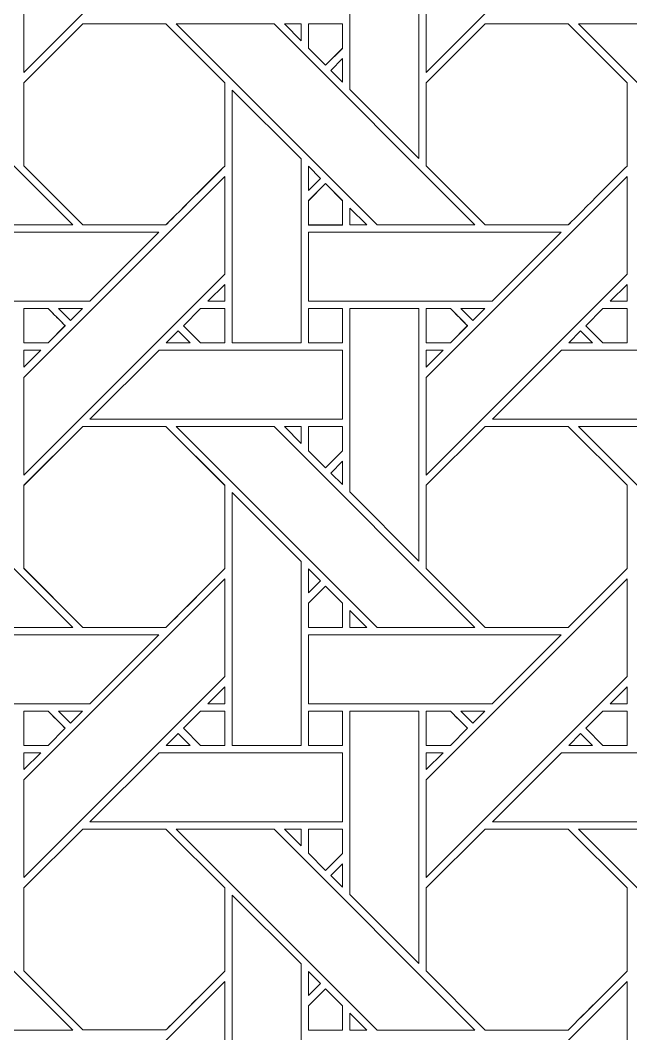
# Model space of a CAD drawing. Header units: inches. Extents: x 2.4 to 22.4, y -0.9 to 19.1.
# Drawn here: x 5.971 to 7.41, y 12.17 to 14.558 of the extents above; entities that cross this region are included whole.
import ezdxf

# ---------------------------------------------------------------- set-up
doc = ezdxf.new("R2010")
doc.units = ezdxf.units.IN
doc.header["$MEASUREMENT"] = 0
doc.layers.add('Design', color=7, linetype='Continuous', lineweight=0)

msp = doc.modelspace()

# ---------------------------------------------------------------- linework, layer by layer
at = {"layer": 'Design'}
for points, knots in [([(12.3829, 19.0948), (6.86, 19.0948), (2.3829, 14.6176), (2.3829, 9.0948), (2.3829, 3.5719), (6.86, -0.9052), (12.3829, -0.9052), (17.9057, -0.9052), (22.3829, 3.5719), (22.3829, 9.0948), (22.3829, 14.6176), (17.9057, 19.0948), (12.3829, 19.0948)], [0, 0, 0, 0, 1, 1, 1, 2, 2, 2, 3, 3, 3, 4, 4, 4, 4]), ([(12.3829, 17.972), (7.4801, 17.972), (3.5056, 13.9975), (3.5056, 9.0948), (3.5056, 4.192), (7.4801, 0.2175), (12.3829, 0.2175), (17.2856, 0.2175), (21.2601, 4.192), (21.2601, 9.0948), (21.2601, 13.9975), (17.2856, 17.972), (12.3829, 17.972)], [0, 0, 0, 0, 1, 1, 1, 2, 2, 2, 3, 3, 3, 4, 4, 4, 4]), ([(6.1157, 14.8019), (6.1652, 14.8511), (6.3975, 15.0836), (6.453, 15.139), (6.453, 15.139), (6.453, 14.909), (6.453, 14.909), (6.453, 14.909), (5.9793, 14.4354), (5.9793, 14.4354), (5.9793, 14.4354), (5.9793, 14.6655), (5.9793, 14.6655), (5.9793, 14.6655), (6.1157, 14.8019), (6.1157, 14.8019)], [0, 0, 0, 0, 1, 1, 1, 2, 2, 2, 3, 3, 3, 4, 4, 4, 5, 5, 5, 5]), ([(7.4017, 14.909), (7.4017, 14.909), (6.928, 14.4354), (6.928, 14.4354), (6.928, 14.4354), (6.928, 14.6654), (6.928, 14.6654), (6.928, 14.6654), (7.4017, 15.139), (7.4017, 15.139), (7.4017, 15.139), (7.4017, 14.909), (7.4017, 14.909)], [0, 0, 0, 0, 1, 1, 1, 2, 2, 2, 3, 3, 3, 4, 4, 4, 4]), ([(6.9109, 14.8276), (6.9109, 14.8276), (6.9109, 14.2324), (6.9109, 14.2324), (6.9109, 14.2324), (6.748, 14.3954), (6.748, 14.3954), (6.748, 14.3954), (6.748, 14.8276), (6.748, 14.8276), (6.748, 14.8276), (6.9109, 14.8276), (6.9109, 14.8276)], [0, 0, 0, 0, 1, 1, 1, 2, 2, 2, 3, 3, 3, 4, 4, 4, 4]), ([(5.4032, 14.5497), (5.4032, 14.5497), (5.6207, 14.5497), (5.6207, 14.5497), (5.6207, 14.5497), (6.0943, 14.076), (6.0943, 14.076), (6.0943, 14.076), (5.8633, 14.076), (5.8633, 14.076), (5.8633, 14.076), (5.3973, 14.5421), (5.3973, 14.5421), (5.3993, 14.5446), (5.4013, 14.5472), (5.4032, 14.5497)], [0, 0, 0, 0, 1, 1, 1, 2, 2, 2, 3, 3, 3, 4, 4, 4, 5, 5, 5, 5]), ([(6.1179, 14.5498), (6.1179, 14.5498), (6.3141, 14.5498), (6.3141, 14.5498), (6.3141, 14.5498), (6.4528, 14.4111), (6.4528, 14.4111), (6.4528, 14.4111), (6.4528, 14.2148), (6.4528, 14.2148), (6.435, 14.1969), (6.3231, 14.0852), (6.3141, 14.0762), (6.3141, 14.0762), (6.1184, 14.0762), (6.1184, 14.0762), (6.1184, 14.0762), (5.9792, 14.2154), (5.9792, 14.2154), (5.9792, 14.2154), (5.9792, 14.4111), (5.9792, 14.4111), (5.9792, 14.4111), (6.1179, 14.5498), (6.1179, 14.5498)], [0, 0, 0, 0, 1, 1, 1, 2, 2, 2, 3, 3, 3, 4, 4, 4, 5, 5, 5, 6, 6, 6, 7, 7, 7, 8, 8, 8, 8]), ([(6.118, 14.5497), (6.118, 14.5497), (6.3142, 14.5497), (6.3142, 14.5497), (6.3142, 14.5497), (6.453, 14.411), (6.453, 14.411), (6.453, 14.411), (6.453, 14.2147), (6.453, 14.2147), (6.4348, 14.1964), (6.323, 14.0848), (6.3143, 14.0761), (6.3143, 14.0761), (6.1185, 14.0761), (6.1185, 14.0761), (6.1185, 14.0761), (5.9793, 14.2153), (5.9793, 14.2153), (5.9793, 14.2153), (5.9793, 14.411), (5.9793, 14.411), (5.9793, 14.411), (6.118, 14.5497), (6.118, 14.5497)], [0, 0, 0, 0, 1, 1, 1, 2, 2, 2, 3, 3, 3, 4, 4, 4, 5, 5, 5, 6, 6, 6, 7, 7, 7, 8, 8, 8, 8]), ([(6.5694, 14.5497), (6.5694, 14.5497), (7.043, 14.076), (7.043, 14.076), (7.043, 14.076), (6.812, 14.076), (6.812, 14.076), (6.812, 14.076), (6.3385, 14.5497), (6.3385, 14.5497), (6.3385, 14.5497), (6.5694, 14.5497), (6.5694, 14.5497)], [0, 0, 0, 0, 1, 1, 1, 2, 2, 2, 3, 3, 3, 4, 4, 4, 4]), ([(6.633, 14.5497), (6.633, 14.5497), (6.633, 14.5099), (6.633, 14.5099), (6.633, 14.5099), (6.5935, 14.5497), (6.5935, 14.5497), (6.5935, 14.5497), (6.633, 14.5497), (6.633, 14.5497)], [0, 0, 0, 0, 1, 1, 1, 2, 2, 2, 3, 3, 3, 3]), ([(6.7303, 14.5498), (6.7303, 14.5498), (6.7303, 14.4922), (6.7303, 14.4922), (6.7303, 14.4922), (6.6904, 14.4523), (6.6904, 14.4523), (6.6904, 14.4523), (6.65, 14.4926), (6.65, 14.4926), (6.65, 14.4926), (6.65, 14.5498), (6.65, 14.5498), (6.65, 14.5498), (6.7303, 14.5498), (6.7303, 14.5498)], [0, 0, 0, 0, 1, 1, 1, 2, 2, 2, 3, 3, 3, 4, 4, 4, 5, 5, 5, 5]), ([(6.6905, 14.4522), (6.6905, 14.4522), (6.6502, 14.4925), (6.6502, 14.4925), (6.6502, 14.4925), (6.6502, 14.5497), (6.6502, 14.5497), (6.6502, 14.5497), (6.7304, 14.5497), (6.7304, 14.5497), (6.7304, 14.5497), (6.7304, 14.4921), (6.7304, 14.4921), (6.7304, 14.4921), (6.6905, 14.4522), (6.6905, 14.4522)], [0, 0, 0, 0, 1, 1, 1, 2, 2, 2, 3, 3, 3, 4, 4, 4, 5, 5, 5, 5]), ([(7.4016, 14.4111), (7.4016, 14.4111), (7.4016, 14.2148), (7.4016, 14.2148), (7.3838, 14.1969), (7.272, 14.0851), (7.263, 14.0761), (7.263, 14.0761), (7.0672, 14.0761), (7.0672, 14.0761), (7.0672, 14.0761), (6.928, 14.2153), (6.928, 14.2153), (6.928, 14.2153), (6.928, 14.411), (6.928, 14.411), (6.928, 14.411), (7.0667, 14.5497), (7.0667, 14.5497), (7.0667, 14.5497), (7.2629, 14.5497), (7.2629, 14.5497), (7.2629, 14.5497), (7.4016, 14.4111), (7.4016, 14.4111)], [0, 0, 0, 0, 1, 1, 1, 2, 2, 2, 3, 3, 3, 4, 4, 4, 5, 5, 5, 6, 6, 6, 7, 7, 7, 8, 8, 8, 8]), ([(7.2629, 14.5497), (7.2629, 14.5497), (7.4017, 14.411), (7.4017, 14.411), (7.4017, 14.411), (7.4017, 14.2147), (7.4017, 14.2147), (7.3839, 14.1968), (7.272, 14.0852), (7.263, 14.0761), (7.263, 14.0761), (7.0672, 14.0761), (7.0672, 14.0761), (7.0672, 14.0761), (6.928, 14.2153), (6.928, 14.2153), (6.928, 14.2153), (6.928, 14.411), (6.928, 14.411), (6.928, 14.411), (7.0667, 14.5497), (7.0667, 14.5497), (7.0667, 14.5497), (7.2629, 14.5497), (7.2629, 14.5497)], [0, 0, 0, 0, 1, 1, 1, 2, 2, 2, 3, 3, 3, 4, 4, 4, 5, 5, 5, 6, 6, 6, 7, 7, 7, 8, 8, 8, 8]), ([(7.9918, 14.076), (7.9918, 14.076), (7.7607, 14.076), (7.7607, 14.076), (7.7607, 14.076), (7.2872, 14.5497), (7.2872, 14.5497), (7.2872, 14.5497), (7.5181, 14.5497), (7.5181, 14.5497), (7.5181, 14.5497), (7.9918, 14.076), (7.9918, 14.076)], [0, 0, 0, 0, 1, 1, 1, 2, 2, 2, 3, 3, 3, 4, 4, 4, 4]), ([(6.7304, 14.4679), (6.7304, 14.4679), (6.7304, 14.4127), (6.7304, 14.4127), (6.7304, 14.4127), (6.7027, 14.4401), (6.7027, 14.4401), (6.7027, 14.4401), (6.7304, 14.4679), (6.7304, 14.4679)], [0, 0, 0, 0, 1, 1, 1, 2, 2, 2, 3, 3, 3, 3]), ([(6.4701, 13.798), (6.4701, 13.798), (6.4701, 14.3939), (6.4701, 14.3939), (6.4701, 14.3939), (6.6329, 14.2317), (6.6329, 14.2317), (6.6329, 14.2317), (6.6329, 13.798), (6.6329, 13.798), (6.6329, 13.798), (6.4701, 13.798), (6.4701, 13.798)], [0, 0, 0, 0, 1, 1, 1, 2, 2, 2, 3, 3, 3, 4, 4, 4, 4]), ([(6.6502, 14.1575), (6.6502, 14.1575), (6.6502, 14.2142), (6.6502, 14.2142), (6.6502, 14.2142), (6.6784, 14.1857), (6.6784, 14.1857), (6.6784, 14.1857), (6.6502, 14.1575), (6.6502, 14.1575)], [0, 0, 0, 0, 1, 1, 1, 2, 2, 2, 3, 3, 3, 3]), ([(6.453, 13.9603), (6.453, 13.9603), (5.9793, 13.4866), (5.9793, 13.4866), (5.9793, 13.4866), (5.9793, 13.7167), (5.9793, 13.7167), (5.9793, 13.7167), (6.453, 14.1903), (6.453, 14.1903), (6.453, 14.1903), (6.453, 13.9603), (6.453, 13.9603)], [0, 0, 0, 0, 1, 1, 1, 2, 2, 2, 3, 3, 3, 4, 4, 4, 4]), ([(7.4017, 13.9603), (7.4017, 13.9603), (6.928, 13.4866), (6.928, 13.4866), (6.928, 13.4866), (6.928, 13.7167), (6.928, 13.7167), (6.928, 13.7167), (7.4017, 14.1903), (7.4017, 14.1903), (7.4017, 14.1903), (7.4017, 13.9603), (7.4017, 13.9603)], [0, 0, 0, 0, 1, 1, 1, 2, 2, 2, 3, 3, 3, 4, 4, 4, 4]), ([(6.6501, 14.0759), (6.6501, 14.0759), (6.6501, 14.1332), (6.6501, 14.1332), (6.6501, 14.1332), (6.6904, 14.1735), (6.6904, 14.1735), (6.6904, 14.1735), (6.7307, 14.1332), (6.7307, 14.1332), (6.7307, 14.1332), (6.7307, 14.0759), (6.7307, 14.0759), (6.7307, 14.0759), (6.6501, 14.0759), (6.6501, 14.0759)], [0, 0, 0, 0, 1, 1, 1, 2, 2, 2, 3, 3, 3, 4, 4, 4, 5, 5, 5, 5]), ([(6.6905, 14.1734), (6.6905, 14.1734), (6.7308, 14.1331), (6.7308, 14.1331), (6.7308, 14.1331), (6.7308, 14.0758), (6.7308, 14.0758), (6.7308, 14.0758), (6.6502, 14.0758), (6.6502, 14.0758), (6.6502, 14.0758), (6.6502, 14.1331), (6.6502, 14.1331), (6.6502, 14.1331), (6.6905, 14.1734), (6.6905, 14.1734)], [0, 0, 0, 0, 1, 1, 1, 2, 2, 2, 3, 3, 3, 4, 4, 4, 5, 5, 5, 5]), ([(6.7481, 14.076), (6.7481, 14.076), (6.7481, 14.1158), (6.7481, 14.1158), (6.7481, 14.1158), (6.7878, 14.076), (6.7878, 14.076), (6.7878, 14.076), (6.7481, 14.076), (6.7481, 14.076)], [0, 0, 0, 0, 1, 1, 1, 2, 2, 2, 3, 3, 3, 3]), ([(6.2972, 14.0588), (6.2972, 14.0588), (6.1344, 13.8961), (6.1344, 13.8961), (6.1344, 13.8961), (5.7015, 13.8961), (5.7015, 13.8961), (5.7015, 13.8961), (5.7015, 14.0588), (5.7015, 14.0588), (5.7015, 14.0588), (6.2972, 14.0588), (6.2972, 14.0588)], [0, 0, 0, 0, 1, 1, 1, 2, 2, 2, 3, 3, 3, 4, 4, 4, 4]), ([(7.2459, 14.0588), (7.2459, 14.0588), (7.0832, 13.8961), (7.0832, 13.8961), (7.0832, 13.8961), (6.6502, 13.8961), (6.6502, 13.8961), (6.6502, 13.8961), (6.6502, 14.0588), (6.6502, 14.0588), (6.6502, 14.0588), (7.2459, 14.0588), (7.2459, 14.0588)], [0, 0, 0, 0, 1, 1, 1, 2, 2, 2, 3, 3, 3, 4, 4, 4, 4]), ([(6.4132, 13.8961), (6.4132, 13.8961), (6.453, 13.9359), (6.453, 13.9359), (6.453, 13.9359), (6.453, 13.8961), (6.453, 13.8961), (6.453, 13.8961), (6.4132, 13.8961), (6.4132, 13.8961)], [0, 0, 0, 0, 1, 1, 1, 2, 2, 2, 3, 3, 3, 3]), ([(7.3619, 13.8961), (7.3619, 13.8961), (7.4017, 13.9359), (7.4017, 13.9359), (7.4017, 13.9359), (7.4017, 13.8961), (7.4017, 13.8961), (7.4017, 13.8961), (7.3619, 13.8961), (7.3619, 13.8961)], [0, 0, 0, 0, 1, 1, 1, 2, 2, 2, 3, 3, 3, 3]), ([(6.0362, 13.8789), (6.0414, 13.8738), (6.0722, 13.843), (6.0766, 13.8386), (6.0766, 13.8386), (6.0362, 13.7981), (6.0362, 13.7981), (6.0362, 13.7981), (5.9792, 13.7981), (5.9792, 13.7981), (5.9792, 13.7981), (5.9792, 13.8789), (5.9792, 13.8789), (5.9792, 13.8789), (6.0362, 13.8789), (6.0362, 13.8789)], [0, 0, 0, 0, 1, 1, 1, 2, 2, 2, 3, 3, 3, 4, 4, 4, 5, 5, 5, 5]), ([(6.0615, 13.8537), (6.0615, 13.8537), (6.0767, 13.8385), (6.0767, 13.8385), (6.0767, 13.8385), (6.0363, 13.7981), (6.0363, 13.7981), (6.0363, 13.7981), (5.9793, 13.7981), (5.9793, 13.7981), (5.9793, 13.7981), (5.9793, 13.8788), (5.9793, 13.8788), (5.9793, 13.8788), (6.0364, 13.8788), (6.0364, 13.8788), (6.0418, 13.8734), (6.052, 13.8632), (6.0615, 13.8537)], [0, 0, 0, 0, 1, 1, 1, 2, 2, 2, 3, 3, 3, 4, 4, 4, 5, 5, 5, 6, 6, 6, 6]), ([(6.0607, 13.8788), (6.0607, 13.8788), (6.1172, 13.8788), (6.1172, 13.8788), (6.1172, 13.8788), (6.0889, 13.8506), (6.0889, 13.8506), (6.0889, 13.8506), (6.0607, 13.8788), (6.0607, 13.8788)], [0, 0, 0, 0, 1, 1, 1, 2, 2, 2, 3, 3, 3, 3]), ([(6.4529, 13.8789), (6.4529, 13.8789), (6.4529, 13.7981), (6.4529, 13.7981), (6.4529, 13.7981), (6.3957, 13.7981), (6.3957, 13.7981), (6.3957, 13.7981), (6.3554, 13.8385), (6.3554, 13.8385), (6.3554, 13.8385), (6.3958, 13.8789), (6.3958, 13.8789), (6.3958, 13.8789), (6.4529, 13.8789), (6.4529, 13.8789)], [0, 0, 0, 0, 1, 1, 1, 2, 2, 2, 3, 3, 3, 4, 4, 4, 5, 5, 5, 5]), ([(6.453, 13.8789), (6.453, 13.8789), (6.453, 13.798), (6.453, 13.798), (6.453, 13.798), (6.3959, 13.798), (6.3959, 13.798), (6.3959, 13.798), (6.3555, 13.8384), (6.3555, 13.8384), (6.3555, 13.8384), (6.3959, 13.8789), (6.3959, 13.8789), (6.3959, 13.8789), (6.453, 13.8789), (6.453, 13.8789)], [0, 0, 0, 0, 1, 1, 1, 2, 2, 2, 3, 3, 3, 4, 4, 4, 5, 5, 5, 5]), ([(6.7303, 13.7981), (6.7303, 13.7981), (6.6501, 13.7981), (6.6501, 13.7981), (6.6501, 13.7981), (6.6501, 13.8789), (6.6501, 13.8789), (6.6501, 13.8789), (6.7303, 13.8789), (6.7303, 13.8789), (6.7303, 13.8789), (6.7303, 13.7981), (6.7303, 13.7981)], [0, 0, 0, 0, 1, 1, 1, 2, 2, 2, 3, 3, 3, 4, 4, 4, 4]), ([(6.7304, 13.8788), (6.7304, 13.8788), (6.7304, 13.798), (6.7304, 13.798), (6.7304, 13.798), (6.6502, 13.798), (6.6502, 13.798), (6.6502, 13.798), (6.6502, 13.8788), (6.6502, 13.8788), (6.6502, 13.8788), (6.7304, 13.8788), (6.7304, 13.8788)], [0, 0, 0, 0, 1, 1, 1, 2, 2, 2, 3, 3, 3, 4, 4, 4, 4]), ([(6.748, 13.4466), (6.748, 13.4466), (6.748, 13.8788), (6.748, 13.8788), (6.748, 13.8788), (6.9109, 13.8788), (6.9109, 13.8788), (6.9109, 13.8788), (6.9109, 13.2837), (6.9109, 13.2837), (6.9109, 13.2837), (6.748, 13.4466), (6.748, 13.4466)], [0, 0, 0, 0, 1, 1, 1, 2, 2, 2, 3, 3, 3, 4, 4, 4, 4]), ([(6.928, 13.7981), (6.928, 13.7981), (6.928, 13.8789), (6.928, 13.8789), (6.928, 13.8789), (6.985, 13.8789), (6.985, 13.8789), (6.9902, 13.8738), (7.0209, 13.843), (7.0253, 13.8386), (7.0253, 13.8386), (6.985, 13.7981), (6.985, 13.7981), (6.985, 13.7981), (6.928, 13.7981), (6.928, 13.7981)], [0, 0, 0, 0, 1, 1, 1, 2, 2, 2, 3, 3, 3, 4, 4, 4, 5, 5, 5, 5]), ([(7.0098, 13.8541), (7.0098, 13.8541), (7.0254, 13.8385), (7.0254, 13.8385), (7.0254, 13.8385), (6.985, 13.7981), (6.985, 13.7981), (6.985, 13.7981), (6.928, 13.7981), (6.928, 13.7981), (6.928, 13.7981), (6.928, 13.8789), (6.928, 13.8789), (6.928, 13.8789), (6.985, 13.8789), (6.985, 13.8789), (6.9904, 13.8735), (7.0004, 13.8635), (7.0098, 13.8541)], [0, 0, 0, 0, 1, 1, 1, 2, 2, 2, 3, 3, 3, 4, 4, 4, 5, 5, 5, 6, 6, 6, 6]), ([(7.0376, 13.8506), (7.0376, 13.8506), (7.0095, 13.8788), (7.0095, 13.8788), (7.0095, 13.8788), (7.0659, 13.8788), (7.0659, 13.8788), (7.0659, 13.8788), (7.0376, 13.8506), (7.0376, 13.8506)], [0, 0, 0, 0, 1, 1, 1, 2, 2, 2, 3, 3, 3, 3]), ([(7.3445, 13.7981), (7.3445, 13.7981), (7.3042, 13.8385), (7.3042, 13.8385), (7.3042, 13.8385), (7.3446, 13.8789), (7.3446, 13.8789), (7.3446, 13.8789), (7.4017, 13.8789), (7.4017, 13.8789), (7.4017, 13.8789), (7.4017, 13.7981), (7.4017, 13.7981), (7.4017, 13.7981), (7.3445, 13.7981), (7.3445, 13.7981)], [0, 0, 0, 0, 1, 1, 1, 2, 2, 2, 3, 3, 3, 4, 4, 4, 5, 5, 5, 5]), ([(7.4017, 13.8789), (7.4017, 13.8789), (7.4017, 13.7981), (7.4017, 13.7981), (7.4017, 13.7981), (7.3445, 13.7981), (7.3445, 13.7981), (7.3445, 13.7981), (7.3042, 13.8385), (7.3042, 13.8385), (7.3042, 13.8385), (7.3446, 13.8789), (7.3446, 13.8789), (7.3446, 13.8789), (7.4017, 13.8789), (7.4017, 13.8789)], [0, 0, 0, 0, 1, 1, 1, 2, 2, 2, 3, 3, 3, 4, 4, 4, 5, 5, 5, 5]), ([(6.3716, 13.798), (6.3716, 13.798), (6.3151, 13.798), (6.3151, 13.798), (6.3151, 13.798), (6.3434, 13.8263), (6.3434, 13.8263), (6.3434, 13.8263), (6.3716, 13.798), (6.3716, 13.798)], [0, 0, 0, 0, 1, 1, 1, 2, 2, 2, 3, 3, 3, 3]), ([(7.3204, 13.798), (7.3204, 13.798), (7.2639, 13.798), (7.2639, 13.798), (7.2639, 13.798), (7.2921, 13.8263), (7.2921, 13.8263), (7.2921, 13.8263), (7.3204, 13.798), (7.3204, 13.798)], [0, 0, 0, 0, 1, 1, 1, 2, 2, 2, 3, 3, 3, 3]), ([(6.0191, 13.7809), (6.0191, 13.7809), (5.9793, 13.7411), (5.9793, 13.7411), (5.9793, 13.7411), (5.9793, 13.7809), (5.9793, 13.7809), (5.9793, 13.7809), (6.0191, 13.7809), (6.0191, 13.7809)], [0, 0, 0, 0, 1, 1, 1, 2, 2, 2, 3, 3, 3, 3]), ([(6.7304, 13.7809), (6.7304, 13.7809), (6.7304, 13.6181), (6.7304, 13.6181), (6.7304, 13.6181), (6.1351, 13.6181), (6.1351, 13.6181), (6.1351, 13.6181), (6.298, 13.7809), (6.298, 13.7809), (6.298, 13.7809), (6.7304, 13.7809), (6.7304, 13.7809)], [0, 0, 0, 0, 1, 1, 1, 2, 2, 2, 3, 3, 3, 4, 4, 4, 4]), ([(6.928, 13.7411), (6.928, 13.7411), (6.928, 13.7809), (6.928, 13.7809), (6.928, 13.7809), (6.9679, 13.7809), (6.9679, 13.7809), (6.9679, 13.7809), (6.928, 13.7411), (6.928, 13.7411)], [0, 0, 0, 0, 1, 1, 1, 2, 2, 2, 3, 3, 3, 3]), ([(7.6792, 13.7809), (7.6792, 13.7809), (7.6792, 13.6181), (7.6792, 13.6181), (7.6792, 13.6181), (7.0839, 13.6181), (7.0839, 13.6181), (7.0839, 13.6181), (7.2467, 13.7809), (7.2467, 13.7809), (7.2467, 13.7809), (7.6792, 13.7809), (7.6792, 13.7809)], [0, 0, 0, 0, 1, 1, 1, 2, 2, 2, 3, 3, 3, 4, 4, 4, 4]), ([(5.6207, 13.601), (5.6207, 13.601), (6.0943, 13.1273), (6.0943, 13.1273), (6.0943, 13.1273), (5.8633, 13.1273), (5.8633, 13.1273), (5.8633, 13.1273), (5.3897, 13.601), (5.3897, 13.601), (5.3897, 13.601), (5.6207, 13.601), (5.6207, 13.601)], [0, 0, 0, 0, 1, 1, 1, 2, 2, 2, 3, 3, 3, 4, 4, 4, 4]), ([(6.1179, 13.601), (6.1179, 13.601), (6.3142, 13.601), (6.3142, 13.601), (6.3142, 13.601), (6.4528, 13.4623), (6.4528, 13.4623), (6.4528, 13.4623), (6.4528, 13.2661), (6.4528, 13.2661), (6.435, 13.2482), (6.3231, 13.1364), (6.3141, 13.1274), (6.3141, 13.1274), (6.1184, 13.1274), (6.1184, 13.1274), (6.1184, 13.1274), (5.9792, 13.2667), (5.9792, 13.2667), (5.9792, 13.2667), (5.9792, 13.4623), (5.9792, 13.4623), (5.9792, 13.4623), (6.1179, 13.601), (6.1179, 13.601)], [0, 0, 0, 0, 1, 1, 1, 2, 2, 2, 3, 3, 3, 4, 4, 4, 5, 5, 5, 6, 6, 6, 7, 7, 7, 8, 8, 8, 8]), ([(6.3142, 13.601), (6.3142, 13.601), (6.453, 13.4622), (6.453, 13.4622), (6.453, 13.4622), (6.453, 13.266), (6.453, 13.266), (6.4353, 13.2482), (6.3233, 13.1364), (6.3143, 13.1273), (6.3143, 13.1273), (6.1186, 13.1273), (6.1186, 13.1273), (6.1186, 13.1273), (5.9793, 13.2666), (5.9793, 13.2666), (5.9793, 13.2666), (5.9793, 13.4622), (5.9793, 13.4622), (5.9793, 13.4622), (6.1179, 13.601), (6.1179, 13.601), (6.1179, 13.601), (6.3142, 13.601), (6.3142, 13.601)], [0, 0, 0, 0, 1, 1, 1, 2, 2, 2, 3, 3, 3, 4, 4, 4, 5, 5, 5, 6, 6, 6, 7, 7, 7, 8, 8, 8, 8]), ([(7.043, 13.1273), (7.043, 13.1273), (6.812, 13.1273), (6.812, 13.1273), (6.812, 13.1273), (6.3385, 13.601), (6.3385, 13.601), (6.3385, 13.601), (6.5694, 13.601), (6.5694, 13.601), (6.5694, 13.601), (7.043, 13.1273), (7.043, 13.1273)], [0, 0, 0, 0, 1, 1, 1, 2, 2, 2, 3, 3, 3, 4, 4, 4, 4]), ([(6.5935, 13.601), (6.5935, 13.601), (6.633, 13.601), (6.633, 13.601), (6.633, 13.601), (6.633, 13.5611), (6.633, 13.5611), (6.633, 13.5611), (6.5935, 13.601), (6.5935, 13.601)], [0, 0, 0, 0, 1, 1, 1, 2, 2, 2, 3, 3, 3, 3]), ([(6.7303, 13.601), (6.7303, 13.601), (6.7303, 13.5435), (6.7303, 13.5435), (6.7303, 13.5435), (6.6904, 13.5035), (6.6904, 13.5035), (6.6904, 13.5035), (6.65, 13.5438), (6.65, 13.5438), (6.65, 13.5438), (6.65, 13.601), (6.65, 13.601), (6.65, 13.601), (6.7303, 13.601), (6.7303, 13.601)], [0, 0, 0, 0, 1, 1, 1, 2, 2, 2, 3, 3, 3, 4, 4, 4, 5, 5, 5, 5]), ([(6.6905, 13.5034), (6.6905, 13.5034), (6.6502, 13.5438), (6.6502, 13.5438), (6.6502, 13.5438), (6.6502, 13.601), (6.6502, 13.601), (6.6502, 13.601), (6.7304, 13.601), (6.7304, 13.601), (6.7304, 13.601), (6.7304, 13.5434), (6.7304, 13.5434), (6.7304, 13.5434), (6.6905, 13.5034), (6.6905, 13.5034)], [0, 0, 0, 0, 1, 1, 1, 2, 2, 2, 3, 3, 3, 4, 4, 4, 5, 5, 5, 5]), ([(7.2629, 13.1274), (7.2629, 13.1274), (7.0672, 13.1274), (7.0672, 13.1274), (7.0672, 13.1274), (6.928, 13.2666), (6.928, 13.2666), (6.928, 13.2666), (6.928, 13.4623), (6.928, 13.4623), (6.928, 13.4623), (7.0667, 13.601), (7.0667, 13.601), (7.0667, 13.601), (7.2629, 13.601), (7.2629, 13.601), (7.2629, 13.601), (7.4016, 13.4623), (7.4016, 13.4623), (7.4016, 13.4623), (7.4016, 13.2661), (7.4016, 13.2661), (7.3838, 13.2481), (7.2719, 13.1364), (7.2629, 13.1274)], [0, 0, 0, 0, 1, 1, 1, 2, 2, 2, 3, 3, 3, 4, 4, 4, 5, 5, 5, 6, 6, 6, 7, 7, 7, 8, 8, 8, 8]), ([(7.0667, 13.601), (7.0667, 13.601), (7.2629, 13.601), (7.2629, 13.601), (7.2629, 13.601), (7.4016, 13.4623), (7.4016, 13.4623), (7.4016, 13.4623), (7.4016, 13.2661), (7.4016, 13.2661), (7.3838, 13.2481), (7.2719, 13.1363), (7.2629, 13.1274), (7.2629, 13.1274), (7.0672, 13.1274), (7.0672, 13.1274), (7.0672, 13.1274), (6.928, 13.2666), (6.928, 13.2666), (6.928, 13.2666), (6.928, 13.4623), (6.928, 13.4623), (6.928, 13.4623), (7.0667, 13.601), (7.0667, 13.601)], [0, 0, 0, 0, 1, 1, 1, 2, 2, 2, 3, 3, 3, 4, 4, 4, 5, 5, 5, 6, 6, 6, 7, 7, 7, 8, 8, 8, 8]), ([(7.5181, 13.601), (7.5181, 13.601), (7.9918, 13.1273), (7.9918, 13.1273), (7.9918, 13.1273), (7.7607, 13.1273), (7.7607, 13.1273), (7.7607, 13.1273), (7.2872, 13.601), (7.2872, 13.601), (7.2872, 13.601), (7.5181, 13.601), (7.5181, 13.601)], [0, 0, 0, 0, 1, 1, 1, 2, 2, 2, 3, 3, 3, 4, 4, 4, 4]), ([(6.7304, 13.5191), (6.7304, 13.5191), (6.7304, 13.464), (6.7304, 13.464), (6.7304, 13.464), (6.7027, 13.4913), (6.7027, 13.4913), (6.7027, 13.4913), (6.7304, 13.5191), (6.7304, 13.5191)], [0, 0, 0, 0, 1, 1, 1, 2, 2, 2, 3, 3, 3, 3]), ([(6.4701, 12.8493), (6.4701, 12.8493), (6.4701, 13.4452), (6.4701, 13.4452), (6.4701, 13.4452), (6.6329, 13.283), (6.6329, 13.283), (6.6329, 13.283), (6.6329, 12.8493), (6.6329, 12.8493), (6.6329, 12.8493), (6.4701, 12.8493), (6.4701, 12.8493)], [0, 0, 0, 0, 1, 1, 1, 2, 2, 2, 3, 3, 3, 4, 4, 4, 4]), ([(6.6502, 13.2088), (6.6502, 13.2088), (6.6502, 13.2655), (6.6502, 13.2655), (6.6502, 13.2655), (6.6784, 13.2369), (6.6784, 13.2369), (6.6784, 13.2369), (6.6502, 13.2088), (6.6502, 13.2088)], [0, 0, 0, 0, 1, 1, 1, 2, 2, 2, 3, 3, 3, 3]), ([(6.453, 13.0116), (6.453, 13.0116), (5.9793, 12.5379), (5.9793, 12.5379), (5.9793, 12.5379), (5.9793, 12.768), (5.9793, 12.768), (5.9793, 12.768), (6.453, 13.2416), (6.453, 13.2416), (6.453, 13.2416), (6.453, 13.0116), (6.453, 13.0116)], [0, 0, 0, 0, 1, 1, 1, 2, 2, 2, 3, 3, 3, 4, 4, 4, 4]), ([(7.4017, 13.0116), (7.4017, 13.0116), (6.928, 12.5379), (6.928, 12.5379), (6.928, 12.5379), (6.928, 12.768), (6.928, 12.768), (6.928, 12.768), (7.4017, 13.2416), (7.4017, 13.2416), (7.4017, 13.2416), (7.4017, 13.0116), (7.4017, 13.0116)], [0, 0, 0, 0, 1, 1, 1, 2, 2, 2, 3, 3, 3, 4, 4, 4, 4]), ([(6.6501, 13.1272), (6.6501, 13.1272), (6.6501, 13.1845), (6.6501, 13.1845), (6.6501, 13.1845), (6.6904, 13.2248), (6.6904, 13.2248), (6.6904, 13.2248), (6.7307, 13.1845), (6.7307, 13.1845), (6.7307, 13.1845), (6.7307, 13.1272), (6.7307, 13.1272), (6.7307, 13.1272), (6.6501, 13.1272), (6.6501, 13.1272)], [0, 0, 0, 0, 1, 1, 1, 2, 2, 2, 3, 3, 3, 4, 4, 4, 5, 5, 5, 5]), ([(6.6905, 13.2247), (6.6905, 13.2247), (6.7308, 13.1844), (6.7308, 13.1844), (6.7308, 13.1844), (6.7308, 13.1271), (6.7308, 13.1271), (6.7308, 13.1271), (6.6502, 13.1271), (6.6502, 13.1271), (6.6502, 13.1271), (6.6502, 13.1844), (6.6502, 13.1844), (6.6502, 13.1844), (6.6905, 13.2247), (6.6905, 13.2247)], [0, 0, 0, 0, 1, 1, 1, 2, 2, 2, 3, 3, 3, 4, 4, 4, 5, 5, 5, 5]), ([(6.7481, 13.1273), (6.7481, 13.1273), (6.7481, 13.1671), (6.7481, 13.1671), (6.7481, 13.1671), (6.7878, 13.1273), (6.7878, 13.1273), (6.7878, 13.1273), (6.7481, 13.1273), (6.7481, 13.1273)], [0, 0, 0, 0, 1, 1, 1, 2, 2, 2, 3, 3, 3, 3]), ([(6.2972, 13.1101), (6.2972, 13.1101), (6.1344, 12.9474), (6.1344, 12.9474), (6.1344, 12.9474), (5.7015, 12.9474), (5.7015, 12.9474), (5.7015, 12.9474), (5.7015, 13.1101), (5.7015, 13.1101), (5.7015, 13.1101), (6.2972, 13.1101), (6.2972, 13.1101)], [0, 0, 0, 0, 1, 1, 1, 2, 2, 2, 3, 3, 3, 4, 4, 4, 4]), ([(7.2459, 13.1101), (7.2459, 13.1101), (7.0831, 12.9474), (7.0831, 12.9474), (7.0831, 12.9474), (6.6502, 12.9474), (6.6502, 12.9474), (6.6502, 12.9474), (6.6502, 13.1101), (6.6502, 13.1101), (6.6502, 13.1101), (7.2459, 13.1101), (7.2459, 13.1101)], [0, 0, 0, 0, 1, 1, 1, 2, 2, 2, 3, 3, 3, 4, 4, 4, 4]), ([(6.4132, 12.9474), (6.4132, 12.9474), (6.453, 12.9872), (6.453, 12.9872), (6.453, 12.9872), (6.453, 12.9474), (6.453, 12.9474), (6.453, 12.9474), (6.4132, 12.9474), (6.4132, 12.9474)], [0, 0, 0, 0, 1, 1, 1, 2, 2, 2, 3, 3, 3, 3]), ([(7.3619, 12.9474), (7.3619, 12.9474), (7.4017, 12.9872), (7.4017, 12.9872), (7.4017, 12.9872), (7.4017, 12.9474), (7.4017, 12.9474), (7.4017, 12.9474), (7.3619, 12.9474), (7.3619, 12.9474)], [0, 0, 0, 0, 1, 1, 1, 2, 2, 2, 3, 3, 3, 3]), ([(6.0766, 12.8898), (6.0766, 12.8898), (6.0362, 12.8494), (6.0362, 12.8494), (6.0362, 12.8494), (5.9792, 12.8494), (5.9792, 12.8494), (5.9792, 12.8494), (5.9792, 12.9301), (5.9792, 12.9301), (5.9792, 12.9301), (6.0363, 12.9301), (6.0363, 12.9301), (6.0414, 12.925), (6.0722, 12.8942), (6.0766, 12.8898)], [0, 0, 0, 0, 1, 1, 1, 2, 2, 2, 3, 3, 3, 4, 4, 4, 5, 5, 5, 5]), ([(6.0766, 12.8898), (6.0766, 12.8898), (6.0362, 12.8494), (6.0362, 12.8494), (6.0362, 12.8494), (5.9792, 12.8494), (5.9792, 12.8494), (5.9792, 12.8494), (5.9792, 12.9301), (5.9792, 12.9301), (5.9792, 12.9301), (6.0363, 12.9301), (6.0363, 12.9301), (6.0416, 12.9249), (6.0724, 12.8941), (6.0766, 12.8898)], [0, 0, 0, 0, 1, 1, 1, 2, 2, 2, 3, 3, 3, 4, 4, 4, 5, 5, 5, 5]), ([(6.0889, 12.9019), (6.0889, 12.9019), (6.0607, 12.9301), (6.0607, 12.9301), (6.0607, 12.9301), (6.1172, 12.9301), (6.1172, 12.9301), (6.1172, 12.9301), (6.0889, 12.9019), (6.0889, 12.9019)], [0, 0, 0, 0, 1, 1, 1, 2, 2, 2, 3, 3, 3, 3]), ([(6.3958, 12.8494), (6.3958, 12.8494), (6.3554, 12.8897), (6.3554, 12.8897), (6.3554, 12.8897), (6.3959, 12.9302), (6.3959, 12.9302), (6.3959, 12.9302), (6.4529, 12.9302), (6.4529, 12.9302), (6.4529, 12.9302), (6.4529, 12.8494), (6.4529, 12.8494), (6.4529, 12.8494), (6.3958, 12.8494), (6.3958, 12.8494)], [0, 0, 0, 0, 1, 1, 1, 2, 2, 2, 3, 3, 3, 4, 4, 4, 5, 5, 5, 5]), ([(6.4529, 12.9302), (6.4529, 12.9302), (6.4529, 12.8494), (6.4529, 12.8494), (6.4529, 12.8494), (6.3958, 12.8494), (6.3958, 12.8494), (6.3958, 12.8494), (6.3554, 12.8897), (6.3554, 12.8897), (6.3554, 12.8897), (6.3959, 12.9302), (6.3959, 12.9302), (6.3959, 12.9302), (6.4529, 12.9302), (6.4529, 12.9302)], [0, 0, 0, 0, 1, 1, 1, 2, 2, 2, 3, 3, 3, 4, 4, 4, 5, 5, 5, 5]), ([(6.6501, 12.8494), (6.6501, 12.8494), (6.6501, 12.9301), (6.6501, 12.9301), (6.6501, 12.9301), (6.7304, 12.9301), (6.7304, 12.9301), (6.7304, 12.9301), (6.7304, 12.8494), (6.7304, 12.8494), (6.7304, 12.8494), (6.6501, 12.8494), (6.6501, 12.8494)], [0, 0, 0, 0, 1, 1, 1, 2, 2, 2, 3, 3, 3, 4, 4, 4, 4]), ([(6.7304, 12.9301), (6.7304, 12.9301), (6.7304, 12.8494), (6.7304, 12.8494), (6.7304, 12.8494), (6.6501, 12.8494), (6.6501, 12.8494), (6.6501, 12.8494), (6.6501, 12.9301), (6.6501, 12.9301), (6.6501, 12.9301), (6.7304, 12.9301), (6.7304, 12.9301)], [0, 0, 0, 0, 1, 1, 1, 2, 2, 2, 3, 3, 3, 4, 4, 4, 4]), ([(6.748, 12.4979), (6.748, 12.4979), (6.748, 12.9301), (6.748, 12.9301), (6.748, 12.9301), (6.9109, 12.9301), (6.9109, 12.9301), (6.9109, 12.9301), (6.9109, 12.335), (6.9109, 12.335), (6.9109, 12.335), (6.748, 12.4979), (6.748, 12.4979)], [0, 0, 0, 0, 1, 1, 1, 2, 2, 2, 3, 3, 3, 4, 4, 4, 4]), ([(6.928, 12.8494), (6.928, 12.8494), (6.928, 12.9301), (6.928, 12.9301), (6.928, 12.9301), (6.985, 12.9301), (6.985, 12.9301), (6.9902, 12.925), (7.021, 12.8942), (7.0254, 12.8898), (7.0254, 12.8898), (6.985, 12.8494), (6.985, 12.8494), (6.985, 12.8494), (6.928, 12.8494), (6.928, 12.8494)], [0, 0, 0, 0, 1, 1, 1, 2, 2, 2, 3, 3, 3, 4, 4, 4, 5, 5, 5, 5]), ([(7.0096, 12.9056), (7.0096, 12.9056), (7.0254, 12.8898), (7.0254, 12.8898), (7.0254, 12.8898), (6.985, 12.8494), (6.985, 12.8494), (6.985, 12.8494), (6.928, 12.8494), (6.928, 12.8494), (6.928, 12.8494), (6.928, 12.9301), (6.928, 12.9301), (6.928, 12.9301), (6.985, 12.9301), (6.985, 12.9301), (6.9904, 12.9248), (7.0003, 12.9149), (7.0096, 12.9056)], [0, 0, 0, 0, 1, 1, 1, 2, 2, 2, 3, 3, 3, 4, 4, 4, 5, 5, 5, 6, 6, 6, 6]), ([(7.0095, 12.9301), (7.0095, 12.9301), (7.0659, 12.9301), (7.0659, 12.9301), (7.0659, 12.9301), (7.0376, 12.9019), (7.0376, 12.9019), (7.0376, 12.9019), (7.0095, 12.9301), (7.0095, 12.9301)], [0, 0, 0, 0, 1, 1, 1, 2, 2, 2, 3, 3, 3, 3]), ([(7.3445, 12.8494), (7.3445, 12.8494), (7.3042, 12.8897), (7.3042, 12.8897), (7.3042, 12.8897), (7.3446, 12.9302), (7.3446, 12.9302), (7.3446, 12.9302), (7.4017, 12.9302), (7.4017, 12.9302), (7.4017, 12.9302), (7.4017, 12.8494), (7.4017, 12.8494), (7.4017, 12.8494), (7.3445, 12.8494), (7.3445, 12.8494)], [0, 0, 0, 0, 1, 1, 1, 2, 2, 2, 3, 3, 3, 4, 4, 4, 5, 5, 5, 5]), ([(7.4017, 12.9302), (7.4017, 12.9302), (7.4017, 12.8494), (7.4017, 12.8494), (7.4017, 12.8494), (7.3445, 12.8494), (7.3445, 12.8494), (7.3445, 12.8494), (7.3042, 12.8897), (7.3042, 12.8897), (7.3042, 12.8897), (7.3446, 12.9302), (7.3446, 12.9302), (7.3446, 12.9302), (7.4017, 12.9302), (7.4017, 12.9302)], [0, 0, 0, 0, 1, 1, 1, 2, 2, 2, 3, 3, 3, 4, 4, 4, 5, 5, 5, 5]), ([(6.3716, 12.8493), (6.3716, 12.8493), (6.3151, 12.8493), (6.3151, 12.8493), (6.3151, 12.8493), (6.3434, 12.8776), (6.3434, 12.8776), (6.3434, 12.8776), (6.3716, 12.8493), (6.3716, 12.8493)], [0, 0, 0, 0, 1, 1, 1, 2, 2, 2, 3, 3, 3, 3]), ([(7.3204, 12.8493), (7.3204, 12.8493), (7.2639, 12.8493), (7.2639, 12.8493), (7.2639, 12.8493), (7.2921, 12.8776), (7.2921, 12.8776), (7.2921, 12.8776), (7.3204, 12.8493), (7.3204, 12.8493)], [0, 0, 0, 0, 1, 1, 1, 2, 2, 2, 3, 3, 3, 3]), ([(5.9793, 12.7924), (5.9793, 12.7924), (5.9793, 12.8322), (5.9793, 12.8322), (5.9793, 12.8322), (6.0191, 12.8322), (6.0191, 12.8322), (6.0191, 12.8322), (5.9793, 12.7924), (5.9793, 12.7924)], [0, 0, 0, 0, 1, 1, 1, 2, 2, 2, 3, 3, 3, 3]), ([(6.7304, 12.8322), (6.7304, 12.8322), (6.7304, 12.6694), (6.7304, 12.6694), (6.7304, 12.6694), (6.1351, 12.6694), (6.1351, 12.6694), (6.1351, 12.6694), (6.298, 12.8322), (6.298, 12.8322), (6.298, 12.8322), (6.7304, 12.8322), (6.7304, 12.8322)], [0, 0, 0, 0, 1, 1, 1, 2, 2, 2, 3, 3, 3, 4, 4, 4, 4]), ([(6.9679, 12.8322), (6.9679, 12.8322), (6.928, 12.7924), (6.928, 12.7924), (6.928, 12.7924), (6.928, 12.8322), (6.928, 12.8322), (6.928, 12.8322), (6.9679, 12.8322), (6.9679, 12.8322)], [0, 0, 0, 0, 1, 1, 1, 2, 2, 2, 3, 3, 3, 3]), ([(7.6792, 12.8322), (7.6792, 12.8322), (7.6792, 12.6694), (7.6792, 12.6694), (7.6792, 12.6694), (7.0839, 12.6694), (7.0839, 12.6694), (7.0839, 12.6694), (7.2467, 12.8322), (7.2467, 12.8322), (7.2467, 12.8322), (7.6792, 12.8322), (7.6792, 12.8322)], [0, 0, 0, 0, 1, 1, 1, 2, 2, 2, 3, 3, 3, 4, 4, 4, 4]), ([(6.0943, 12.1786), (6.0943, 12.1786), (5.8633, 12.1786), (5.8633, 12.1786), (5.8633, 12.1786), (5.3897, 12.6522), (5.3897, 12.6522), (5.3897, 12.6522), (5.6207, 12.6522), (5.6207, 12.6522), (5.6207, 12.6522), (6.0943, 12.1786), (6.0943, 12.1786)], [0, 0, 0, 0, 1, 1, 1, 2, 2, 2, 3, 3, 3, 4, 4, 4, 4]), ([(6.1179, 12.6523), (6.1179, 12.6523), (6.3142, 12.6523), (6.3142, 12.6523), (6.3142, 12.6523), (6.4529, 12.5135), (6.4529, 12.5135), (6.4529, 12.5135), (6.4529, 12.3173), (6.4529, 12.3173), (6.4351, 12.2994), (6.3232, 12.1877), (6.3143, 12.1787), (6.3143, 12.1787), (6.1185, 12.1787), (6.1185, 12.1787), (6.1185, 12.1787), (5.9792, 12.3179), (5.9792, 12.3179), (5.9792, 12.3179), (5.9792, 12.5136), (5.9792, 12.5136), (5.9792, 12.5136), (6.1179, 12.6523), (6.1179, 12.6523)], [0, 0, 0, 0, 1, 1, 1, 2, 2, 2, 3, 3, 3, 4, 4, 4, 5, 5, 5, 6, 6, 6, 7, 7, 7, 8, 8, 8, 8]), ([(6.3142, 12.6523), (6.3142, 12.6523), (6.4529, 12.5135), (6.4529, 12.5135), (6.4529, 12.5135), (6.4529, 12.3173), (6.4529, 12.3173), (6.435, 12.2993), (6.3232, 12.1876), (6.3143, 12.1787), (6.3143, 12.1787), (6.1185, 12.1787), (6.1185, 12.1787), (6.1185, 12.1787), (5.9793, 12.3178), (5.9793, 12.3178), (5.9793, 12.3178), (5.9793, 12.5135), (5.9793, 12.5135), (5.9793, 12.5135), (6.1179, 12.6523), (6.1179, 12.6523), (6.1179, 12.6523), (6.3142, 12.6523), (6.3142, 12.6523)], [0, 0, 0, 0, 1, 1, 1, 2, 2, 2, 3, 3, 3, 4, 4, 4, 5, 5, 5, 6, 6, 6, 7, 7, 7, 8, 8, 8, 8]), ([(7.043, 12.1786), (7.043, 12.1786), (6.812, 12.1786), (6.812, 12.1786), (6.812, 12.1786), (6.3385, 12.6522), (6.3385, 12.6522), (6.3385, 12.6522), (6.5694, 12.6522), (6.5694, 12.6522), (6.5694, 12.6522), (7.043, 12.1786), (7.043, 12.1786)], [0, 0, 0, 0, 1, 1, 1, 2, 2, 2, 3, 3, 3, 4, 4, 4, 4]), ([(6.5935, 12.6522), (6.5935, 12.6522), (6.633, 12.6522), (6.633, 12.6522), (6.633, 12.6522), (6.633, 12.6124), (6.633, 12.6124), (6.633, 12.6124), (6.5935, 12.6522), (6.5935, 12.6522)], [0, 0, 0, 0, 1, 1, 1, 2, 2, 2, 3, 3, 3, 3]), ([(6.7304, 12.6523), (6.7304, 12.6523), (6.7304, 12.5947), (6.7304, 12.5947), (6.7304, 12.5947), (6.6904, 12.5548), (6.6904, 12.5548), (6.6904, 12.5548), (6.6501, 12.5951), (6.6501, 12.5951), (6.6501, 12.5951), (6.6501, 12.6523), (6.6501, 12.6523), (6.6501, 12.6523), (6.7304, 12.6523), (6.7304, 12.6523)], [0, 0, 0, 0, 1, 1, 1, 2, 2, 2, 3, 3, 3, 4, 4, 4, 5, 5, 5, 5]), ([(6.7304, 12.5947), (6.7304, 12.5947), (6.6905, 12.5547), (6.6905, 12.5547), (6.6905, 12.5547), (6.6501, 12.5951), (6.6501, 12.5951), (6.6501, 12.5951), (6.6501, 12.6523), (6.6501, 12.6523), (6.6501, 12.6523), (6.7304, 12.6523), (6.7304, 12.6523), (6.7304, 12.6523), (6.7304, 12.5947), (6.7304, 12.5947)], [0, 0, 0, 0, 1, 1, 1, 2, 2, 2, 3, 3, 3, 4, 4, 4, 5, 5, 5, 5]), ([(7.2629, 12.1786), (7.2629, 12.1786), (7.0672, 12.1786), (7.0672, 12.1786), (7.0672, 12.1786), (6.928, 12.3179), (6.928, 12.3179), (6.928, 12.3179), (6.928, 12.5135), (6.928, 12.5135), (6.928, 12.5135), (7.0667, 12.6523), (7.0667, 12.6523), (7.0667, 12.6523), (7.2629, 12.6523), (7.2629, 12.6523), (7.2629, 12.6523), (7.4016, 12.5135), (7.4016, 12.5135), (7.4016, 12.5135), (7.4016, 12.3173), (7.4016, 12.3173), (7.3838, 12.2994), (7.2719, 12.1876), (7.2629, 12.1786)], [0, 0, 0, 0, 1, 1, 1, 2, 2, 2, 3, 3, 3, 4, 4, 4, 5, 5, 5, 6, 6, 6, 7, 7, 7, 8, 8, 8, 8]), ([(7.2629, 12.6523), (7.2629, 12.6523), (7.4016, 12.5135), (7.4016, 12.5135), (7.4016, 12.5135), (7.4016, 12.3173), (7.4016, 12.3173), (7.3835, 12.2991), (7.2717, 12.1874), (7.2629, 12.1786), (7.2629, 12.1786), (7.0672, 12.1786), (7.0672, 12.1786), (7.0672, 12.1786), (6.928, 12.3179), (6.928, 12.3179), (6.928, 12.3179), (6.928, 12.5135), (6.928, 12.5135), (6.928, 12.5135), (7.0667, 12.6523), (7.0667, 12.6523), (7.0667, 12.6523), (7.2629, 12.6523), (7.2629, 12.6523)], [0, 0, 0, 0, 1, 1, 1, 2, 2, 2, 3, 3, 3, 4, 4, 4, 5, 5, 5, 6, 6, 6, 7, 7, 7, 8, 8, 8, 8]), ([(7.9918, 12.1786), (7.9918, 12.1786), (7.7607, 12.1786), (7.7607, 12.1786), (7.7607, 12.1786), (7.2872, 12.6522), (7.2872, 12.6522), (7.2872, 12.6522), (7.5181, 12.6522), (7.5181, 12.6522), (7.5181, 12.6522), (7.9918, 12.1786), (7.9918, 12.1786)], [0, 0, 0, 0, 1, 1, 1, 2, 2, 2, 3, 3, 3, 4, 4, 4, 4]), ([(6.7304, 12.5704), (6.7304, 12.5704), (6.7304, 12.5152), (6.7304, 12.5152), (6.7304, 12.5152), (6.7027, 12.5426), (6.7027, 12.5426), (6.7027, 12.5426), (6.7304, 12.5704), (6.7304, 12.5704)], [0, 0, 0, 0, 1, 1, 1, 2, 2, 2, 3, 3, 3, 3]), ([(6.6329, 12.3343), (6.6329, 12.3343), (6.6329, 11.9006), (6.6329, 11.9006), (6.6329, 11.9006), (6.4701, 11.9006), (6.4701, 11.9006), (6.4701, 11.9006), (6.4701, 12.4964), (6.4701, 12.4964), (6.4701, 12.4964), (6.6329, 12.3343), (6.6329, 12.3343)], [0, 0, 0, 0, 1, 1, 1, 2, 2, 2, 3, 3, 3, 4, 4, 4, 4]), ([(6.6502, 12.26), (6.6502, 12.26), (6.6502, 12.3168), (6.6502, 12.3168), (6.6502, 12.3168), (6.6784, 12.2882), (6.6784, 12.2882), (6.6784, 12.2882), (6.6502, 12.26), (6.6502, 12.26)], [0, 0, 0, 0, 1, 1, 1, 2, 2, 2, 3, 3, 3, 3]), ([(5.9793, 11.8193), (5.9793, 11.8193), (6.453, 12.2929), (6.453, 12.2929), (6.453, 12.2929), (6.453, 12.0628), (6.453, 12.0628), (6.453, 12.0628), (5.9793, 11.5892), (5.9793, 11.5892), (5.9793, 11.5892), (5.9793, 11.8193), (5.9793, 11.8193)], [0, 0, 0, 0, 1, 1, 1, 2, 2, 2, 3, 3, 3, 4, 4, 4, 4]), ([(7.4017, 12.0628), (7.4017, 12.0628), (6.928, 11.5892), (6.928, 11.5892), (6.928, 11.5892), (6.928, 11.8193), (6.928, 11.8193), (6.928, 11.8193), (7.4017, 12.2929), (7.4017, 12.2929), (7.4017, 12.2929), (7.4017, 12.0628), (7.4017, 12.0628)], [0, 0, 0, 0, 1, 1, 1, 2, 2, 2, 3, 3, 3, 4, 4, 4, 4]), ([(6.6501, 12.1784), (6.6501, 12.1784), (6.6501, 12.2357), (6.6501, 12.2357), (6.6501, 12.2357), (6.6904, 12.276), (6.6904, 12.276), (6.6904, 12.276), (6.7307, 12.2357), (6.7307, 12.2357), (6.7307, 12.2357), (6.7307, 12.1784), (6.7307, 12.1784), (6.7307, 12.1784), (6.6501, 12.1784), (6.6501, 12.1784)], [0, 0, 0, 0, 1, 1, 1, 2, 2, 2, 3, 3, 3, 4, 4, 4, 5, 5, 5, 5]), ([(6.6904, 12.276), (6.6904, 12.276), (6.7308, 12.2357), (6.7308, 12.2357), (6.7308, 12.2357), (6.7308, 12.1784), (6.7308, 12.1784), (6.7308, 12.1784), (6.6502, 12.1784), (6.6502, 12.1784), (6.6502, 12.1784), (6.6502, 12.2356), (6.6502, 12.2356), (6.6502, 12.2356), (6.6904, 12.276), (6.6904, 12.276)], [0, 0, 0, 0, 1, 1, 1, 2, 2, 2, 3, 3, 3, 4, 4, 4, 5, 5, 5, 5]), ([(6.7481, 12.1786), (6.7481, 12.1786), (6.7481, 12.2184), (6.7481, 12.2184), (6.7481, 12.2184), (6.7878, 12.1786), (6.7878, 12.1786), (6.7878, 12.1786), (6.7481, 12.1786), (6.7481, 12.1786)], [0, 0, 0, 0, 1, 1, 1, 2, 2, 2, 3, 3, 3, 3])]:
    msp.add_open_spline(points, degree=3, knots=knots, dxfattribs=at)

doc.saveas('drawing.dxf')
